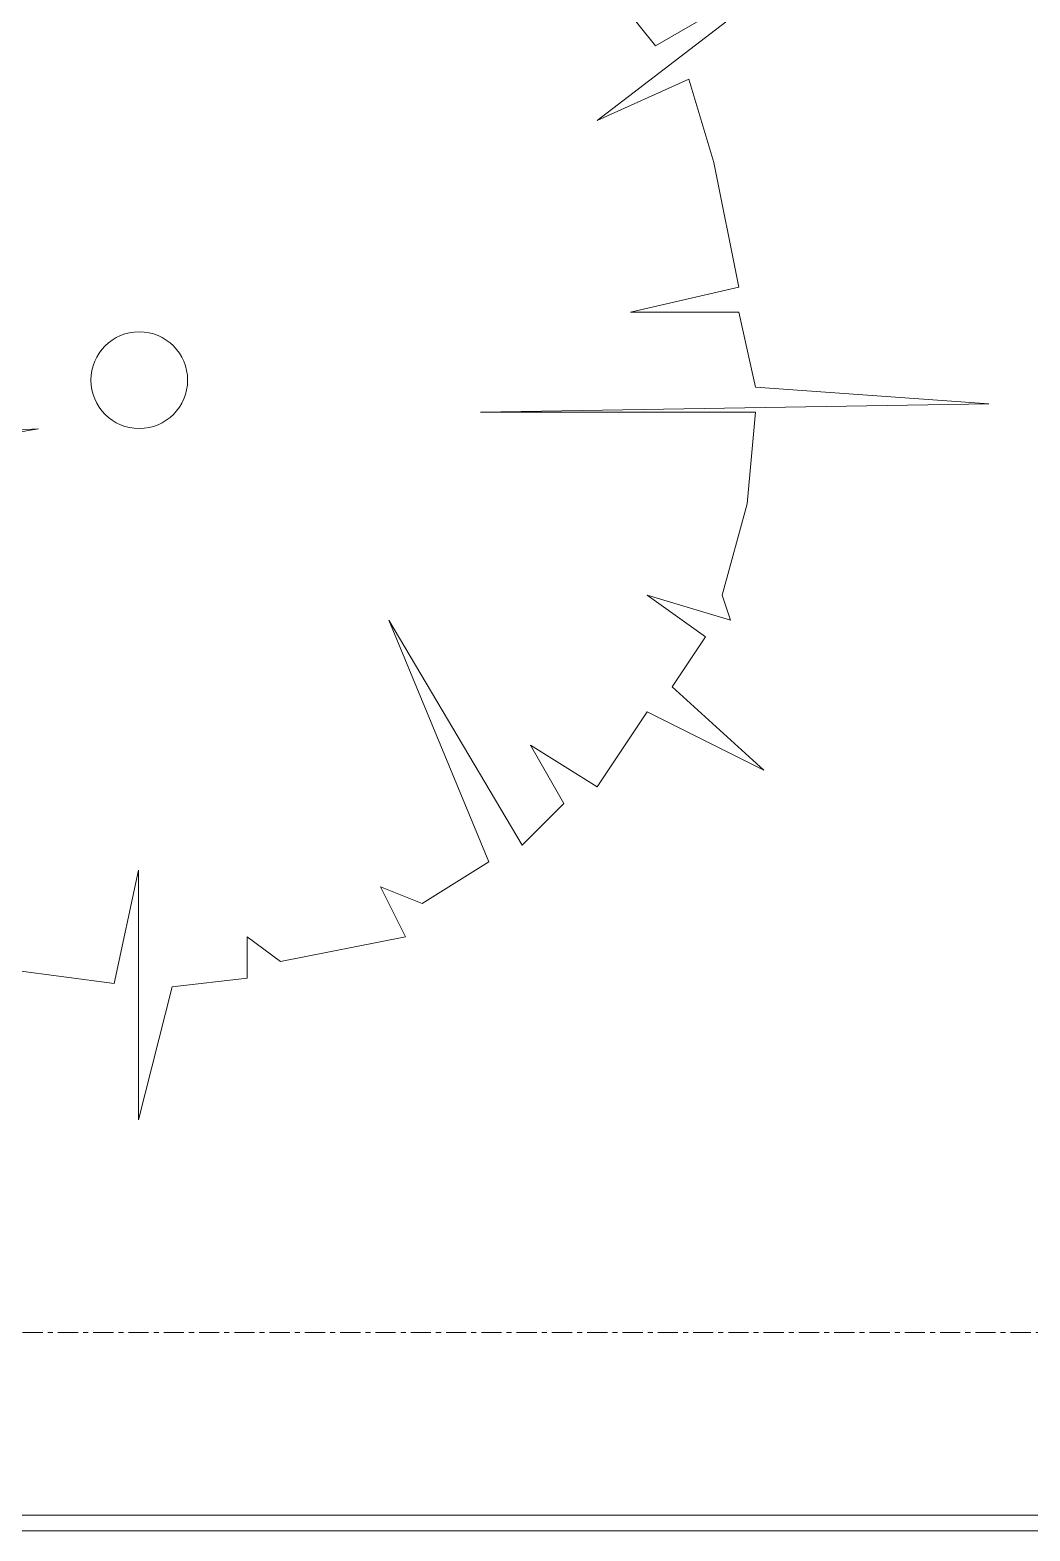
# Model space of a CAD drawing. Header units: millimetres. Extents: x 46404 to 154333, y -1327 to 55734.
# Drawn here: x 68686 to 69316, y 53412 to 54358 of the extents above; entities that cross this region are included whole.
import ezdxf

# ---------------------------------------------------------------- set-up
doc = ezdxf.new("R2010")
doc.units = ezdxf.units.MM
doc.linetypes.add('Grid Line', pattern=[22.225, 12.7, -3.175, 3.175, -3.175])
for name, color, linetype, lineweight in [('A-WALL', 113, 'Continuous', 18), ('G-IMPT-2', 8, 'Continuous', 18), ('L-PLNT-1', 253, 'Continuous', 18), ('S-GRID-1', 1, 'Grid Line', 9)]:
    doc.layers.add(name, color=color, linetype=linetype, lineweight=lineweight)

# ---------------------------------------------------------------- blocks, each defined once
blk = doc.blocks.new('CAY MAI VAN PHUC - CAY DUC SOC_dwg-V20-TKCS_RAMP NKT 2 - MẶT BẰNG')
at = {"layer": 'G-IMPT-2', "flags": 128}
for points in [[(-878.3, -78.6), (-80.3, -38.8), (-472.6, -105.2)], [(-100.2, -470.7), (-19.9, -481.4), (-0.5, -390.9), (-0.5, -590.3), (26.2, -484), (86, -477.3), (86, -444.1), (112.6, -464), (212.4, -444.1), (192.4, -404.2), (225.7, -417.5), (278.9, -384.3), (199.1, -191.6), (305.5, -371), (338.7, -337.8), (312.1, -291.3), (365.3, -324.5), (405.2, -264.7), (498.3, -311.2), (425.2, -244.8), (451.8, -204.9), (405.2, -171.7), (471.7, -191.6), (465.1, -171.7), (485, -98.6), (491.7, -25.5), (272.2, -25.5), (677.9, -18.8), (491.7, -5.6), (478.4, 54.2), (391.9, 54.2), (478.4, 74.2), (458.4, 173.8), (438.5, 240.3), (365.3, 207.1), (538.2, 340), (411.9, 266.9), (358.7, 333.3)]]:
    blk.add_lwpolyline(points, dxfattribs=at)
at = {"layer": 'G-IMPT-2'}
blk.add_circle((0, 0), 38.6, dxfattribs=at)
blk = doc.blocks.new('CAY MAI VAN PHUC - CAY BONG TRANG-V21-TKCS_RAMP NKT 2 - MẶT BẰNG')
at = {"xscale": 0.7894736842105263, "yscale": 0.7894736842105263, "zscale": 0.7894736842105263}
blk.add_blockref('CAY MAI VAN PHUC - CAY DUC SOC_dwg-V20-TKCS_RAMP NKT 2 - MẶT BẰNG', (0, 0), dxfattribs=at)

msp = doc.modelspace()

# ---------------------------------------------------------------- linework, layer by layer
at = {"layer": 'A-WALL'}
for p, q in [((68455.08, 53421.94), (73944.93, 53421.94)), ((73944.93, 53411.94), (68355.08, 53411.94))]:
    msp.add_line(p, q, dxfattribs=at)
at = {"layer": 'S-GRID-1'}
msp.add_line((80473.49, 53536.94), (68006.48, 53536.94), dxfattribs=at)

# ---------------------------------------------------------------- block references
at = {"layer": 'L-PLNT-1'}
msp.add_blockref('CAY MAI VAN PHUC - CAY BONG TRANG-V21-TKCS_RAMP NKT 2 - MẶT BẰNG', (68755, 54136.94), dxfattribs=at)

doc.saveas('drawing.dxf')
